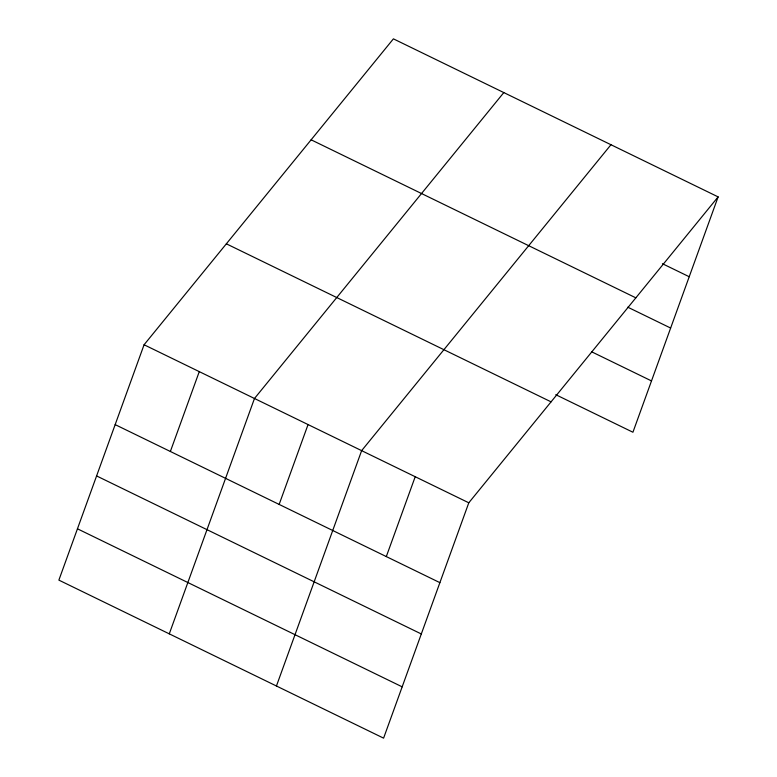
<?xml version="1.0" encoding="UTF-8"?>
<svg xmlns="http://www.w3.org/2000/svg" width="777" height="777" viewBox="0 0 777 777"><rect width="100%" height="100%" fill="white"/><g stroke="black" fill="none" stroke-linecap="round" stroke-linejoin="round"><path stroke-width="1.17" d="M144.075 344.765L58.877 580.118L383.595 738.15L468.793 502.797L718.123 196.882L393.405 38.85L144.075 344.765L468.793 502.797M170.367 451.486L199.271 371.629M169.279 633.847L254.477 398.494L503.807 92.58M279.147 504.428L308.051 424.572M276.437 686.004L361.635 450.65L610.965 144.736M386.305 556.585L415.209 476.728M718.123 196.882L632.925 432.235L555.769 394.687M662.422 263.704L689.218 276.738M311.121 139.802L635.839 297.834M627.777 307.187L670.638 328.049M591.491 351.719L651.505 380.924M226.35 243.813L551.068 401.845M115.171 424.621L439.889 582.653M96.591 475.932L421.309 633.964M77.457 528.807L402.175 686.839"/></g></svg>
